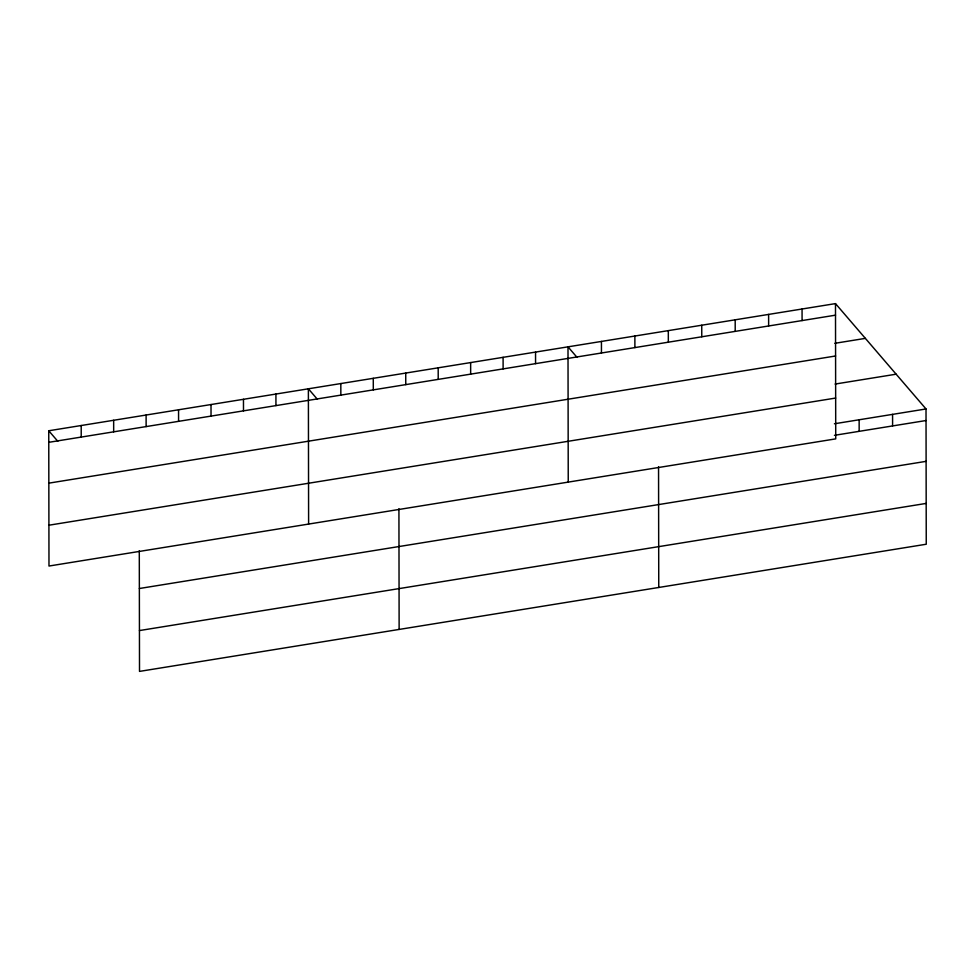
<?xml version="1.0" encoding="UTF-8"?>
<svg xmlns="http://www.w3.org/2000/svg" width="975" height="975" viewBox="0 0 975 975"><rect width="100%" height="100%" fill="white"/><g stroke="black" fill="none" stroke-linecap="round" stroke-linejoin="round"><path stroke-width="1.46" d="M835.49 303.603L835.733 438.872L48.982 566.036L48.75 430.767L835.49 303.603L926.018 408.964L926.25 544.233L139.51 671.397L139.291 550.704M48.774 442.321L835.514 315.169M834.832 343.31L865.361 338.374M48.847 483.149L835.587 355.985M835.088 384.065L896.147 374.193M48.921 525.208L835.66 398.056M834.429 423.772L926.018 408.964M834.442 435.325L926.031 420.53M139.364 588.51L926.104 461.346M139.437 630.569L926.177 503.417M577.054 357.374L567.998 346.844L568.242 482.113M317.423 399.336L308.38 388.806L308.612 524.075M48.75 430.767L57.805 441.297M892.576 414.375L892.6 425.929M859.146 419.774L859.158 431.328M802.059 309.014L802.084 320.568M768.617 314.413L768.641 325.979M735.187 319.812L735.211 331.378M701.744 325.223L701.768 336.777M668.314 330.622L668.338 342.188M658.552 466.781L658.759 587.474M634.871 336.034L634.896 347.587M601.441 341.433L601.453 352.999M535.543 352.085L535.567 363.638M503.1 357.325L503.112 368.891M470.645 362.578L470.657 374.132M438.189 367.819L438.214 379.385M405.734 373.059L405.758 384.625M398.921 508.743L399.128 629.436M373.279 378.312L373.303 389.866M340.823 383.553L340.848 395.119M275.925 394.046L275.937 405.6M243.47 399.287L243.494 410.853M211.014 404.54L211.039 416.093M178.559 409.78L178.583 421.346M146.104 415.021L146.128 426.587M113.661 420.274L113.673 431.827M81.205 425.514L81.218 437.08"/></g></svg>
